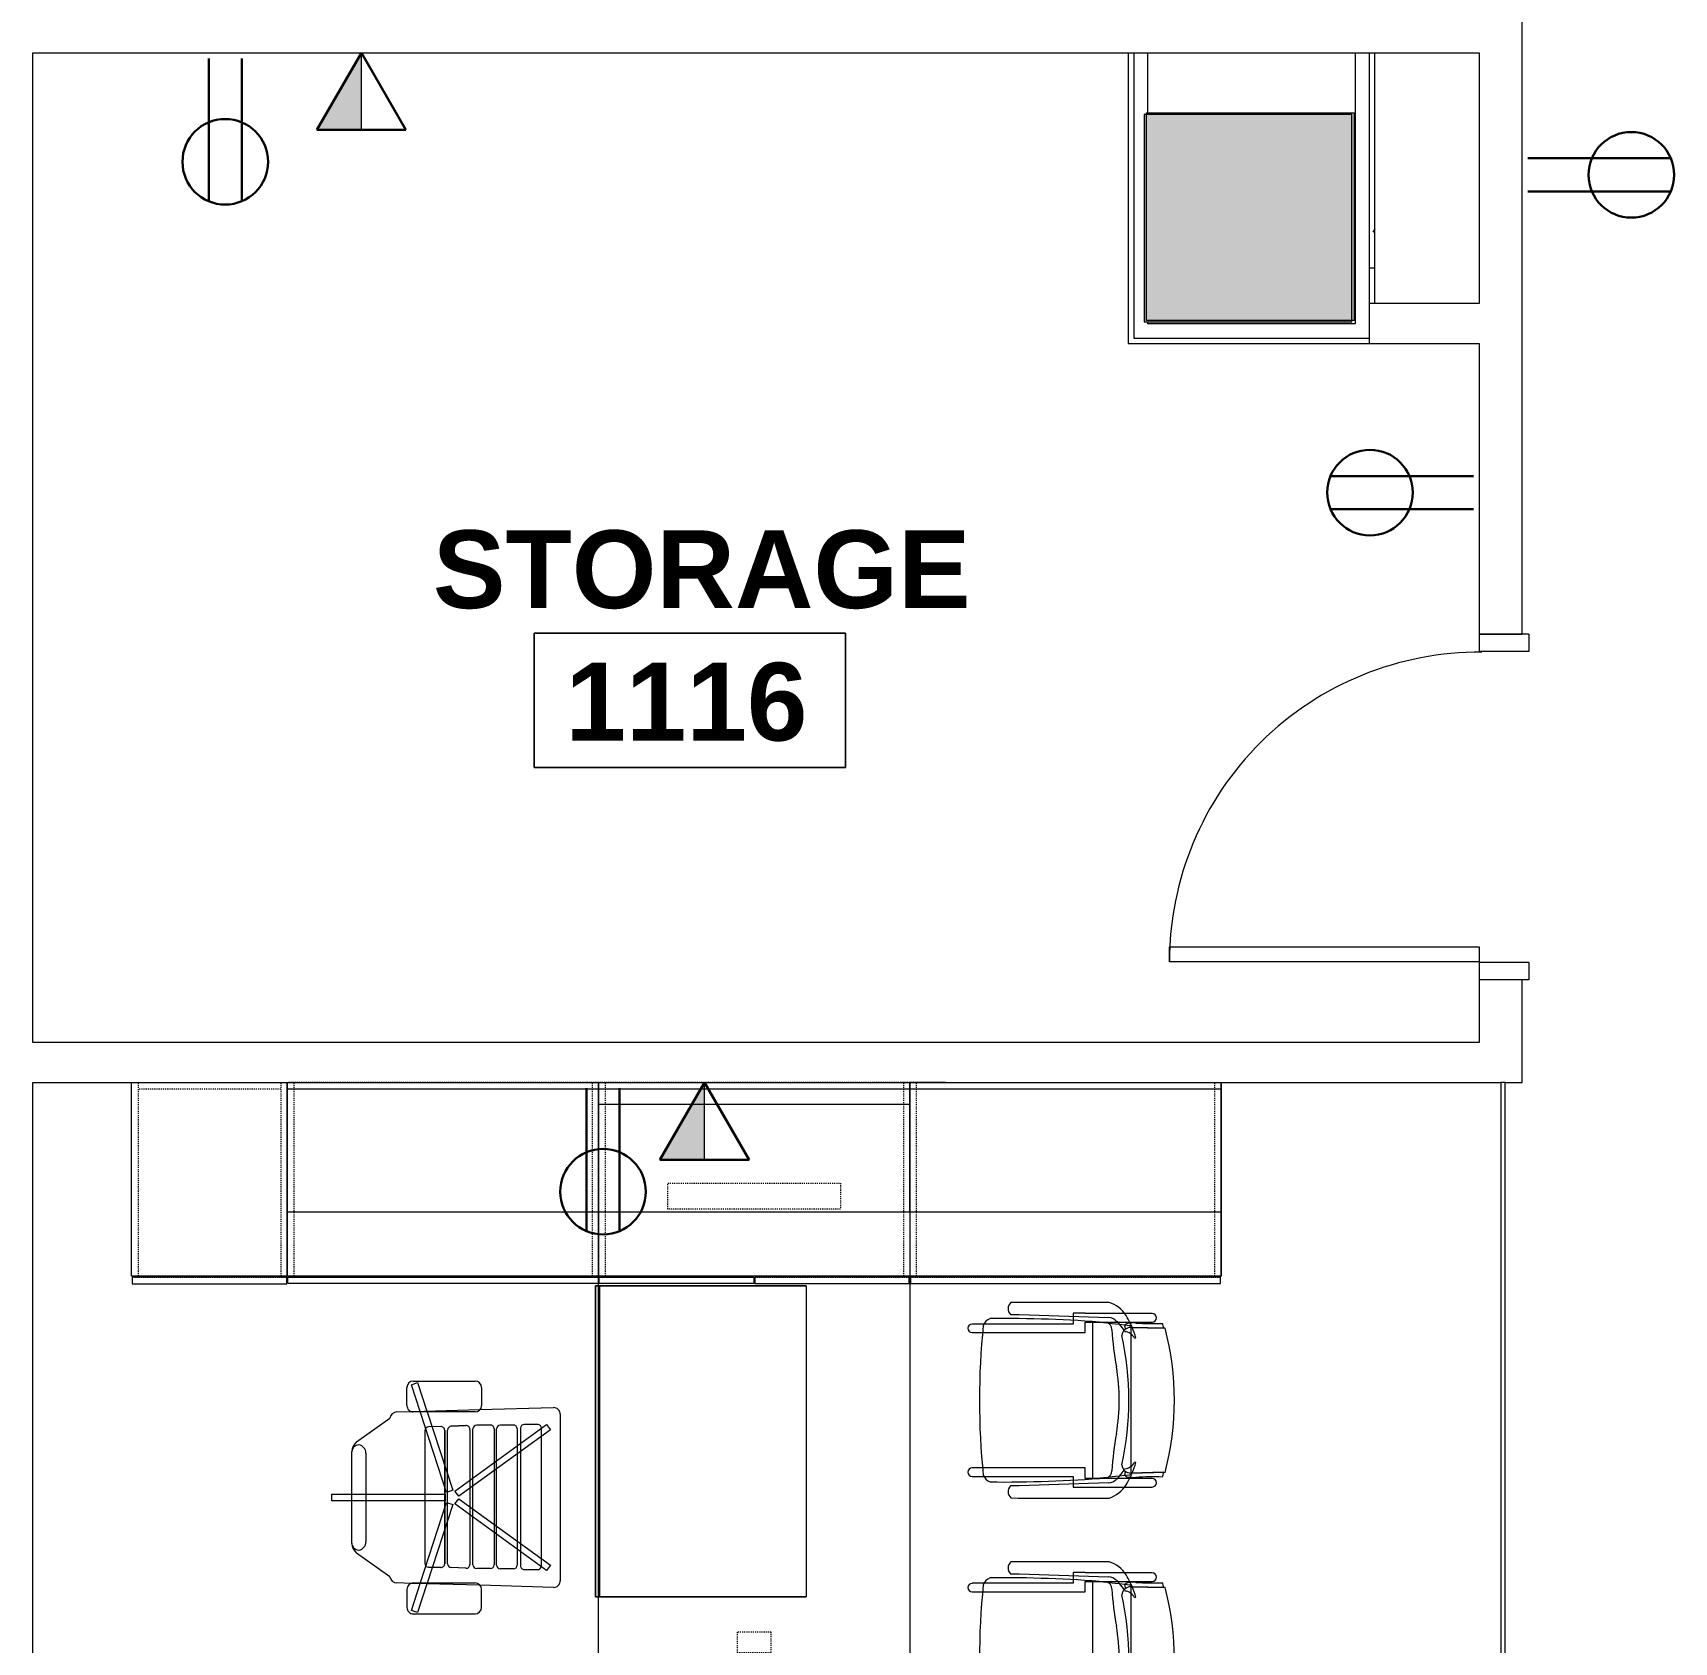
# Model space of a CAD drawing. Header units: inches. Extents: x -1221 to 179, y -822 to 880.
# Drawn here: x -276.9 to -87, y -243.5 to -57.3 of the extents above; entities that cross this region are included whole.
import ezdxf
from ezdxf.xclip import XClip

# ---------------------------------------------------------------- set-up
doc = ezdxf.new("R2010")
doc.units = ezdxf.units.IN
doc.header["$MEASUREMENT"] = 0
doc.header["$XCLIPFRAME"] = 2
doc.linetypes.add('X1$0$Dash', pattern=[0.25, 0.125, -0.125])
for name, color, linetype, lineweight in [('L1$0$BB Columns_Pen_No__7', 7, 'Continuous', 20), ('L1$0$BB Columns_Pen_No__95', 8, 'Continuous', 20), ('X1$0$18_0109_REV_dwg _7_', 8, 'Continuous', 9), ('X1$0$A-ANNO-NOTE', 131, 'Continuous', 30), ('X1$0$A-AREA-IDEN', 2, 'Continuous', 9), ('X1$0$A-DOOR', 31, 'Continuous', 13), ('X1$0$A-DOOR-FRAM', 31, 'Continuous', 20), ('X1$0$A-WALL', 113, 'Continuous', 9), ('X1$0$A-WALL-PATT', 111, 'Continuous', 13), ('X1$0$I-FURN', 30, 'Continuous', 9), ('X1$0$I-FURN-PNLS', 30, 'X1$0$Dash', 9), ('X1$0$I-WALL', 2, 'Continuous', 9), ('X1$0$S-COLS', 52, 'Continuous', 9)]:
    doc.layers.add(name, color=color, linetype=linetype, lineweight=lineweight)
doc.styles.add('X1$0$Swis721 Lt BT_B', font='', dxfattribs={"height": 9})
doc.styles.get('X1$0$Swis721 Lt BT_B').set_extended_font_data('Swis721 Lt BT', bold=True)

# ---------------------------------------------------------------- blocks, each defined once
blk = doc.blocks.new('L1')
at = {"layer": 'L1$0$BB Columns_Pen_No__95', "linetype": 'Continuous', "lineweight": 0, "true_color": 0x3f3f3f}
blk.add_hatch(color=250, dxfattribs=at).paths.add_polyline_path([(-6514.69, 2856.07), (-6514.69, 2832.07), (-6490.69, 2832.07), (-6490.69, 2856.07)])
at = {"layer": 'L1$0$BB Columns_Pen_No__7', "linetype": 'Continuous', "flags": 128}
blk.add_lwpolyline([(-6514.69, 2856.07), (-6490.69, 2856.07), (-6490.69, 2832.07), (-6514.69, 2832.07)], close=True, dxfattribs=at)
blk = doc.blocks.new('X1$0$Single Flush - OTJ_SOLIDFLUSH_ALUM-5106307-FIRST FLOOR POWER _ SIGNAL')
at = {"layer": 'X1$0$A-DOOR', "lineweight": 20}
for p, q in [((16.15625, -2.5), (17.90625, -2.5)), ((16.15625, -38.3125), (16.15625, -2.5)), ((17.90625, -2.5), (17.90625, -38.3125)), ((17.90625, -38.3125), (16.15625, -38.3125))]:
    blk.add_line(p, q, dxfattribs=at)
at = {"layer": 'X1$0$A-DOOR', "lineweight": 9}
blk.add_arc((17.90625, -2.5), 35.8125, 179.5, 270, dxfattribs=at)
at = {"layer": 'X1$0$A-DOOR-FRAM'}
for p, q in [((-20, 3.25), (-20, -2.5)), ((-20, 3.25), (-18, 3.25)), ((-18, 3.25), (-18, -2.5)), ((18.000004, 3.25), (18.000004, -2.5)), ((18.000004, 3.25), (20.000004, 3.25)), ((20.000004, 3.25), (20.000004, -2.5)), ((-20, -2.5), (-18, -2.5)), ((18.000004, -2.5), (20.000004, -2.5))]:
    blk.add_line(p, q, dxfattribs=at)
blk = doc.blocks.new('X1$0$F - EXECUTIVE DESK 2 - F - EXECUTIVE DESK 2-V39-FIRST FLOOR POWER _ SIGNAL')
at = {"layer": 'X1$0$I-FURN'}
for p, q in [((23.5, -35.87), (23.5, -12)), ((23.5, -12), (23.5, -35.86)), ((23.5, -12), (59.5, -12)), ((23.5, -12), (59.5, -12)), ((59.5, -35.86), (59.5, -12)), ((59.5, -12), (59.5, -35.87)), ((23.5, -35.87), (23.5, -35.99)), ((23.5, -36), (23.5, -35.87)), ((23.5, -35.87), (23.5, -35.94)), ((23.5, -35.93), (23.5, -35.87)), ((59.5, -35.87), (23.5, -35.87)), ((59.5, -35.87), (23.5, -35.87)), ((23.5, -35.99), (23.5, -35.93)), ((23.5, -35.94), (23.5, -36)), ((23.5, -36), (23.5, -36.1)), ((23.5, -36.37), (23.5, -36)), ((23.5, -36.14), (23.5, -36)), ((23.5, -36.02), (23.5, -36.08)), ((59.5, -35.87), (59.5, -35.93)), ((59.5, -35.94), (59.5, -35.87)), ((59.5, -35.87), (59.5, -36)), ((59.5, -35.99), (59.5, -35.87)), ((59.5, -35.93), (59.5, -35.99)), ((59.5, -36), (59.5, -35.94)), ((59.5, -36), (59.5, -36.05)), ((59.5, -36), (59.5, -36.37)), ((59.5, -36.1), (59.5, -36)), ((59.5, -36.08), (59.5, -36.02)), ((59.5, -36.05), (59.5, -36.17)), ((23.5, -36.13), (23.5, -36.17)), ((23.5, -36.17), (23.5, -36.14)), ((23.5, -36.17), (23.5, -36.22)), ((23.5, -36.17), (23.5, -36.18)), ((23.5, -36.18), (23.5, -36.17)), ((23.5, -36.22), (23.5, -36.35)), ((23.5, -36.35), (23.5, -36.37)), ((23.5, -36.37), (59.5, -36.37)), ((59.5, -36.18), (59.5, -36.13)), ((59.5, -36.17), (59.5, -36.18)), ((59.5, -36.22), (59.5, -36.17)), ((59.5, -36.35), (59.5, -36.22)), ((59.5, -36.37), (59.5, -36.35)), ((37.84, -49.71), (37.6, -41.21)), ((38.35, -40.44), (57.65, -40.44)), ((39.56, -42.02), (40.16, -41.57)), ((40.16, -41.57), (47.86, -52.17)), ((48.14, -52.17), (55.84, -41.57)), ((55.84, -41.57), (56.44, -42.02)), ((58.4, -41.21), (58.16, -49.71)), ((39.55, -43.05), (39.55, -44.59)), ((39.55, -43.05), (39.55, -44.59)), ((47.26, -52.62), (39.56, -42.02)), ((55.91, -42.61), (39.99, -42.61)), ((55.91, -42.61), (39.99, -42.61)), ((56.44, -42.02), (48.74, -52.62)), ((56.35, -44.59), (56.35, -43.05)), ((56.35, -44.59), (56.35, -43.05)), ((39.99, -45.03), (55.9, -45.03)), ((39.99, -45.03), (55.9, -45.03)), ((40.06, -45.41), (55.82, -45.41)), ((40.06, -45.41), (55.82, -45.41)), ((39.61, -47.35), (39.61, -45.85)), ((39.61, -47.35), (39.61, -45.85)), ((56.26, -45.85), (56.26, -47.35)), ((56.26, -45.85), (56.26, -47.35)), ((39.61, -50.08), (39.61, -48.51)), ((39.61, -50.08), (39.61, -48.51)), ((55.82, -47.79), (40.06, -47.79)), ((55.82, -47.79), (40.06, -47.79)), ((40.06, -48.07), (55.78, -48.07)), ((40.06, -48.07), (55.78, -48.07)), ((56.22, -48.51), (56.22, -50.08)), ((56.22, -48.51), (56.22, -50.08)), ((34.54, -57.42), (34.54, -50.28)), ((35.28, -49.53), (37.36, -49.53)), ((38.06, -57.42), (37.84, -49.74)), ((38.11, -50.28), (38.11, -57.42)), ((55.78, -50.52), (40.06, -50.52)), ((55.78, -50.52), (40.06, -50.52)), ((40.12, -50.88), (55.75, -50.88)), ((40.12, -50.88), (55.75, -50.88)), ((57.9, -50.28), (57.9, -57.42)), ((58.16, -49.74), (57.94, -57.42)), ((60.72, -49.53), (58.64, -49.53)), ((61.47, -57.42), (61.47, -50.28)), ((38.11, -55.82), (47.17, -52.87)), ((39.76, -53.03), (39.68, -51.34)), ((39.68, -51.34), (39.76, -53.03)), ((47.17, -52.87), (47.41, -53.59)), ((47.86, -52.17), (47.26, -52.62)), ((48.74, -52.62), (48.14, -52.17)), ((48.6, -53.59), (48.83, -52.87)), ((48.83, -52.87), (57.9, -55.82)), ((56.19, -51.34), (56.11, -53.03)), ((56.19, -51.34), (56.11, -53.03)), ((47.41, -53.59), (38.15, -56.6)), ((39.8, -54.24), (39.84, -55.66)), ((39.8, -54.24), (39.84, -55.66)), ((55.67, -53.45), (40.2, -53.45)), ((55.67, -53.45), (40.2, -53.45)), ((55.67, -53.79), (40.24, -53.79)), ((40.24, -53.79), (55.67, -53.79)), ((47.63, -53.75), (48.38, -53.75)), ((47.63, -64.52), (47.63, -53.75)), ((48.38, -53.75), (48.38, -64.52)), ((57.85, -56.6), (48.6, -53.59)), ((56.07, -55.66), (56.11, -54.24)), ((56.11, -54.24), (56.07, -55.66)), ((34.71, -56.92), (38.01, -55.85)), ((34.95, -57.64), (34.71, -56.92)), ((38.04, -56.63), (34.95, -57.64)), ((38.01, -55.85), (38.11, -55.82)), ((38.11, -56.61), (38.04, -56.63)), ((40.28, -56.09), (55.63, -56.09)), ((40.28, -56.09), (55.63, -56.09)), ((57.9, -55.82), (57.99, -55.85)), ((57.96, -56.63), (57.9, -56.61)), ((61.06, -57.64), (57.96, -56.63)), ((57.99, -55.85), (61.29, -56.92)), ((61.29, -56.92), (61.06, -57.64)), ((37.36, -58.17), (35.28, -58.17)), ((38.06, -57.65), (38.06, -57.47)), ((38.11, -59.31), (38.06, -57.65)), ((57.94, -57.65), (57.89, -59.31)), ((57.94, -57.47), (57.94, -57.65)), ((58.64, -58.17), (60.72, -58.17)), ((41.56, -63.98), (38.81, -60.13)), ((57.19, -60.13), (54.44, -63.98)), ((53.31, -64.52), (42.69, -64.52)), ((53.27, -64.52), (42.73, -64.52)), ((42.87, -62.9), (53.13, -62.9)), ((47.63, -66.85), (47.63, -64.52)), ((48.38, -64.52), (48.38, -66.85)), ((48.38, -66.85), (47.63, -66.85))]:
    blk.add_line(p, q, dxfattribs=at)
for centre, radius, start, end in [((38.35, -41.19), 0.75, 90, 181.6253), ((57.65, -41.19), 0.75, 358.3747, 90), ((35.28, -50.28), 0.746, 90, 180), ((37.36, -50.28), 0.746, 0, 90), ((58.64, -50.28), 0.746, 90, 180), ((60.72, -50.28), 0.746, 0, 90), ((35.28, -57.42), 0.746, 180, 270), ((37.36, -57.42), 0.746, 270, 0), ((58.64, -57.42), 0.746, 180, 270), ((60.72, -57.42), 0.746, 270, 0), ((38.97, -59.29), 0.861, 181.6253, 259.2912), ((57.03, -59.29), 0.861, 280.7088, 358.3747), ((42.72, -63.02), 1.5, 219.5448, 268.6344), ((42.87, -63.87), 0.972, 90, 170), ((42.73, -63.71), 0.819, 180, 270), ((53.13, -63.87), 0.972, 10, 90), ((53.27, -63.71), 0.819, 270, 0), ((53.28, -63.02), 1.5, 271.3656, 320.4552)]:
    blk.add_arc(centre, radius, start, end, dxfattribs=at)
for centre, major_axis, ratio, start_param, end_param in [((39.99, -43.05), (0.441, 0), 0.994522, 1.570796, 3.141593), ((39.99, -43.05), (0.441, 0), 0.994522, 1.570796, 3.141593), ((55.91, -43.05), (0.441, 0), 0.994522, 0, 1.570796), ((55.91, -43.05), (0.441, 0), 0.994522, 0, 1.570796), ((39.99, -44.59), (0.441, 0), 0.994522, 3.141593, 4.712389), ((39.99, -44.59), (-0.441, 0), 0.994522, 0, 1.570796), ((40.06, -45.85), (0.441, 0), 0.999591, 1.570796, 3.141593), ((40.06, -45.85), (0.441, 0), 0.999591, 1.570796, 3.141593), ((55.82, -45.85), (0.441, 0), 0.999591, 0, 1.570796), ((55.82, -45.85), (-0.441, 0), 0.999591, 3.141593, 4.712389), ((55.9, -44.59), (-0.442, 0), 0.994522, 1.570796, 3.141593), ((55.9, -44.59), (-0.442, 0), 0.994522, 1.570796, 3.141593), ((40.06, -47.35), (0.441, 0), 0.999591, 3.141593, 4.712389), ((40.06, -47.35), (-0.441, 0), 0.999591, 0, 1.570796), ((55.82, -47.35), (0.441, 0), 0.999591, 4.712389, 6.283185), ((55.82, -47.35), (0.441, 0), 0.999591, 4.712389, 6.283185), ((40.06, -48.51), (0.441, 0), 0.999403, 1.570796, 3.141593), ((40.06, -48.51), (0.441, 0), 0.999403, 1.570796, 3.141593), ((55.78, -48.51), (0.441, 0), 0.999403, 0, 1.570796), ((55.78, -48.51), (0.441, 0), 0.999403, 0, 1.570796), ((40.06, -50.08), (0.441, 0), 0.999403, 3.141593, 4.712389), ((40.06, -50.08), (0.441, 0), 0.999403, 3.141593, 4.712389), ((40.12, -51.32), (0.441, 0), 0.998574, 1.570796, 3.191177), ((40.12, -51.32), (0.441, 0), 0.998574, 1.570796, 3.191177), ((55.75, -51.32), (0.441, 0), 0.998574, 6.233601, 7.853982), ((55.75, -51.32), (0.441, 0), 0.998574, 6.233601, 7.853982), ((55.78, -50.08), (0.441, 0), 0.999403, 4.712389, 6.283185), ((55.78, -50.08), (0.441, 0), 0.999403, 4.712389, 6.283185), ((40.2, -53.01), (0.441, 0), 0.998574, 3.191177, 4.712389), ((40.2, -53.01), (0.441, 0), 0.998574, 3.191177, 4.712389), ((55.67, -53.01), (0.441, 0), 0.998574, 4.712389, 6.233601), ((55.67, -53.01), (0.441, 0), 0.998574, 4.712389, 6.233601), ((40.24, -54.23), (0.441, 0), 0.99965, 1.570796, 3.16704), ((40.24, -54.23), (0.441, 0), 0.99965, 1.570796, 3.16704), ((55.67, -54.23), (0.441, 0), 0.99965, 6.257738, 7.853982), ((55.67, -54.23), (0.441, 0), 0.99965, 6.257738, 7.853982), ((40.28, -55.65), (0.441, 0), 0.99965, 3.16704, 4.712389), ((40.28, -55.65), (0.441, 0), 0.99965, 3.16704, 4.712389), ((55.63, -55.65), (0.441, 0), 0.99965, 4.712389, 6.257738), ((55.63, -55.65), (0.441, 0), 0.99965, 4.712389, 6.257738)]:
    blk.add_ellipse(centre, major_axis=major_axis, ratio=ratio, start_param=start_param, end_param=end_param, dxfattribs=at)
at = {"layer": 'X1$0$I-FURN-PNLS', "linetype": 'Continuous'}
for p, q in [((0, 36), (15, 36)), ((15, 36), (0, 36)), ((0, 36), (15, 36)), ((0, 0), (0, 36)), ((0.75, 36), (0.75, 0)), ((15, 36), (22.38, 36)), ((22.38, 36), (15, 36)), ((15, 36), (15, 0)), ((22.38, 36), (22.38, 0)), ((22.38, 0), (22.38, 36)), ((22.5, 35.94), (22.5, 0.06)), ((23.25, 35.94), (22.5, 35.94)), ((23.25, 0.06), (23.25, 35.94)), ((0, 0), (0, 4.18)), ((0, 4.18), (0, 0)), ((0, 0), (0.75, 0)), ((0, -72), (0, 0)), ((0, 0), (0.75, 0)), ((0, -72), (0, 0)), ((0, 0), (0.75, 0)), ((15, 0), (0, 0)), ((0.75, 0), (0.75, -72)), ((0.75, 0), (0.75, -72)), ((0.75, 0), (2.5, 0)), ((2.5, -36), (2.5, 0)), ((2.5, 0), (15, 0)), ((2.5, 0), (15, 0)), ((15, 0), (80.5, 0)), ((15, 0), (22.38, 0)), ((22.38, 0), (22.38, -36)), ((22.5, 0.06), (23.25, 0.06)), ((80.5, 0), (80.5, -36)), ((0, 0), (15, 0)), ((0, -72), (0, 0)), ((0, -72), (0, 0)), ((0, 0), (0.75, 0)), ((0, -36), (0, 0)), ((0.75, 0), (0.75, -72)), ((0.75, 0), (2.5, 0)), ((2.5, 0), (15, 0)), ((15, 0), (15, -72)), ((15, 0), (22.38, 0)), ((22.38, 0), (22.38, -36)), ((23.25, -0.06), (22.5, -0.06)), ((22.5, -0.06), (22.5, -17.94)), ((23.25, -17.94), (23.25, -0.06)), ((23.5, -36.37), (23.5, -12)), ((23.5, -12), (59.5, -12)), ((59.5, -12), (59.5, -36.37)), ((22.5, -17.94), (23.25, -17.94)), ((22.5, -18.06), (23.25, -18.06)), ((22.5, -35.94), (22.5, -18.06)), ((23.25, -18.06), (23.25, -35.94)), ((0, -36), (0.75, -36)), ((0, -72), (0, -36)), ((0.75, -36), (0, -36)), ((0.75, -36), (2.5, -36)), ((2.5, -36), (0.75, -36)), ((15, -36), (2.5, -36)), ((2.5, -36), (15, -36)), ((15, -36), (2.5, -36)), ((80.5, -36), (15, -36)), ((15, -36), (22.38, -36)), ((22.38, -36), (15, -36)), ((22.38, -36), (22.38, -72)), ((22.38, -36), (22.38, -72)), ((23.25, -35.94), (22.5, -35.94)), ((22.5, -36.06), (23.25, -36.06)), ((22.5, -71.94), (22.5, -36.06)), ((23.25, -36.06), (23.25, -71.94)), ((59.5, -36.37), (23.5, -36.37)), ((15, -72), (0, -72)), ((0.75, -72), (0, -72)), ((0.75, -72), (0, -72)), ((0.75, -72), (0, -72)), ((0, -72), (22.38, -72)), ((0, -90), (0, -72)), ((0.75, -72), (0, -72)), ((15, -72), (0.75, -72)), ((15, -72), (0.75, -72)), ((22.38, -72), (15, -72)), ((22.38, -72), (15, -72)), ((22.38, -72), (22.38, -90)), ((23.25, -71.94), (22.5, -71.94)), ((23.28, -72.06), (22.53, -72.06)), ((22.53, -72.06), (22.53, -89.94)), ((23.28, -89.94), (23.28, -72.06)), ((22.38, -90), (0, -90)), ((22.53, -89.94), (23.28, -89.94))]:
    blk.add_line(p, q, dxfattribs=at)
at = {"layer": 'X1$0$I-FURN-PNLS'}
for p, q in [((0, 0), (0, 36)), ((0, 35.25), (15, 35.25)), ((15, 35.25), (22.38, 35.25)), ((22.38, 0), (22.38, 36)), ((22.5, 0.06), (22.5, 35.94)), ((0, 0.75), (15, 0.75)), ((0, 0), (0, -72)), ((15, 0.75), (22.38, 0.75)), ((22.38, 0), (22.38, -36)), ((0, 0), (0, -36)), ((0, -0.75), (0.75, -0.75)), ((0.75, -0.75), (2.5, -0.75)), ((2.5, -0.75), (15, -0.75)), ((15, -0.75), (22.38, -0.75)), ((22.5, -17.94), (22.5, -0.06)), ((11.63, -8), (14.63, -8)), ((11.63, -28), (11.63, -8)), ((14.63, -8), (14.63, -28)), ((63.57, -16.03), (63.57, -19.97)), ((65.93, -16.03), (63.57, -16.03)), ((65.93, -19.97), (65.93, -16.03)), ((22.5, -18.06), (22.5, -35.94)), ((63.57, -19.97), (65.93, -19.97)), ((14.63, -28), (11.63, -28)), ((0, -35.25), (0.75, -35.25)), ((0, -36), (0, -72)), ((0.75, -35.25), (2.5, -35.25)), ((2.5, -35.25), (15, -35.25)), ((15, -35.25), (22.38, -35.25)), ((22.38, -36), (22.38, -72)), ((22.5, -36.06), (22.5, -71.94)), ((0, -36.75), (0.75, -36.75)), ((0.75, -36.75), (15, -36.75)), ((15, -36.75), (22.38, -36.75)), ((0, -71.25), (0.75, -71.25)), ((0.75, -71.25), (15, -71.25)), ((15, -71.25), (22.38, -71.25)), ((22.53, -89.94), (22.53, -72.06)), ((0, -72.75), (22.38, -72.75)), ((0.75, -72.75), (0.75, -89.25)), ((0, -89.25), (22.38, -89.25))]:
    blk.add_line(p, q, dxfattribs=at)
blk = doc.blocks.new('X1$0$F-Haworth_Chair_X99-Seminar - X99 Seminar Chair with Glides-V40-FIRST FLOOR POWER _ SIGNAL')
at = {"layer": 'X1$0$I-FURN'}
for p, q in [((-8.34, 11.52), (-8.42, 7.57)), ((8.42, 7.57), (8.34, 11.52)), ((-10.04, 10.02), (-10.04, 6.81)), ((-9.04, 7.4), (-9.04, 10.02)), ((-8.42, 7.57), (-8.34, 11.37)), ((8.34, 11.37), (8.42, 7.57)), ((9.04, 10.02), (9.04, 7.4)), ((10.04, 6.81), (10.04, 10.02)), ((-8.6, 7.6), (-8.62, 7.43)), ((-8.49, 7.6), (-8.56, 7.6)), ((-7.65, 7.6), (-8.4, 7.6)), ((7.65, 7.6), (-7.65, 7.6)), ((-7.18, 7.99), (-7.21, 8.13)), ((7.21, 8.13), (7.18, 7.99)), ((8.4, 7.6), (7.65, 7.6)), ((8.56, 7.6), (8.49, 7.6)), ((8.62, 7.43), (8.6, 7.6)), ((-10.04, 6.81), (-10.04, 5)), ((-9.13, 5.92), (-8.07, 6.77)), ((-9.04, 5.99), (-9.04, 7.4)), ((-9.04, 3.62), (-9.04, 5.99)), ((-8.75, 6.22), (-8.88, 4.99)), ((-8.68, 6.87), (-8.75, 6.22)), ((-8.62, 7.42), (-8.68, 6.87)), ((-8.61, 6.81), (-8.23, 6.95)), ((-8.03, 6.81), (-7.95, 6.87)), ((7.95, 6.87), (8.03, 6.81)), ((8.07, 6.77), (9.13, 5.92)), ((8.23, 6.95), (8.61, 6.81)), ((8.68, 6.87), (8.62, 7.42)), ((8.75, 6.22), (8.68, 6.87)), ((8.88, 4.99), (8.75, 6.22)), ((9.04, 7.4), (9.04, 5.99)), ((9.04, 5.99), (9.04, 3.62)), ((10.04, 5), (10.04, 6.81)), ((-11.32, 5.06), (-11.32, -5.48)), ((-10.04, 4.99), (-10.04, 2.27)), ((-9.92, -5.36), (-9.57, 4.97)), ((-8.9, 4.8), (-9.07, 3.2)), ((-8.88, 4.99), (-8.89, 4.91)), ((8.89, 4.91), (8.88, 4.99)), ((9.07, 3.2), (8.9, 4.8)), ((9.57, 4.97), (9.92, -5.36)), ((10.04, 2.27), (10.04, 4.99)), ((11.32, -5.48), (11.32, 5.06)), ((-10.04, 2.27), (-10.07, 2.27)), ((-10.07, 2.27), (-10.07, 0.89)), ((-9.07, 3.2), (-9.07, 3.12)), ((-9.07, 3.12), (9.07, 3.12)), ((-9.04, 3.43), (-9.04, 3.62)), ((-9.04, 3.12), (-9.04, 3.43)), ((-9.04, 2.27), (-9.04, 3.12)), ((-7.83, 2.27), (-9.04, 2.27)), ((-7.83, -9.57), (-7.83, 2.27)), ((9.04, 2.27), (7.83, 2.27)), ((7.83, 2.27), (7.83, -9.57)), ((9.04, 3.62), (9.04, 3.43)), ((9.04, 3.43), (9.04, 3.12)), ((9.04, 3.12), (9.04, 2.27)), ((9.07, 3.12), (9.07, 3.2)), ((10.07, 2.27), (10.04, 2.27)), ((10.07, 0.89), (10.07, 2.27)), ((-10.07, 0.89), (-9.71, 0.89)), ((-9.71, 0.89), (-9.2, 0.89)), ((-9.2, 0.89), (-8.82, 0.89)), ((-8.82, 0.89), (-8.82, -9.44)), ((8.82, 0.89), (9.2, 0.89)), ((8.82, -9.44), (8.82, 0.89)), ((9.2, 0.89), (9.71, 0.89)), ((9.71, 0.89), (10.07, 0.89)), ((-11.32, -5.48), (-11.3, -6.32)), ((-9.92, -6.36), (-9.92, -5.36)), ((9.92, -5.36), (9.92, -6.36)), ((11.3, -6.32), (11.32, -5.48)), ((-8.82, -9.44), (-8.82, -10.78)), ((8.82, -10.78), (8.82, -9.44)), ((-7.83, -10.78), (-7.83, -9.57)), ((7.83, -9.57), (7.83, -10.78))]:
    blk.add_line(p, q, dxfattribs=at)
for centre, radius, start, end in [((0, -20.29), 32.89, 75.3075, 104.696), ((-9.54, 10.02), 0.498, 360, 180), ((-36.06, 10.03), 27.2, 355.9857, 2.5118), ((0, -20.73), 33.17, 104.5766, 105.5522), ((0, -20.73), 33.17, 74.4478, 75.4234), ((36.06, 10.03), 27.2, 177.4882, 184.0143), ((9.54, 10.02), 0.498, 360, 180), ((-5.2, 7.86), 3.74, 175.9857, 189.9064), ((-4.71, -1.15), 9.61, 113.5094, 116.0036), ((-4.71, -1.15), 9.61, 112.927, 113.3607), ((-4.71, -1.15), 9.61, 105.0666, 112.7369), ((-6.55, 6.76), 1.38, 117.0503, 145.9813), ((6.55, 6.76), 1.38, 34.0187, 62.9497), ((4.71, -1.15), 9.61, 67.2631, 74.9334), ((4.71, -1.15), 9.61, 66.6393, 67.073), ((4.71, -1.15), 9.61, 63.9964, 66.4906), ((5.2, 7.86), 3.74, 350.0936, 4.0143), ((-7.87, 3.92), 3.63, 121.9522, 161.8211), ((-4.71, -1.15), 9.61, 116.0036, 121.9522), ((-8.18, 4.9), 1.39, 132.8922, 177.1987), ((-8.28, 7.33), 0.613, 189.9064, 237.4573), ((-7.37, 7.55), 1.05, 178.8214, 214.7998), ((-7.37, 7.55), 1.05, 178.8214, 264.0446), ((-11.32, 48.08), 42.84, 274.2301, 280.0233), ((-6.55, 6.76), 1.38, 147.5752, 174.9122), ((0, -26.49), 33.83, 77.2285, 102.7715), ((0, -15.97), 22.19, 79.9767, 100.0233), ((11.32, 48.08), 42.84, 259.9767, 265.7699), ((7.37, 7.55), 1.05, 275.9554, 1.1786), ((6.55, 6.76), 1.38, 5.0878, 32.4248), ((7.37, 7.55), 1.05, 325.2002, 1.1786), ((8.28, 7.33), 0.613, 302.5427, 350.0936), ((4.71, -1.15), 9.61, 58.0478, 63.9964), ((8.18, 4.9), 1.39, 2.8013, 47.1078), ((7.87, 3.92), 3.63, 18.1789, 58.0478), ((144.06, -7.32), 153.52, 175.4787, 180.5251), ((-8.24, 4.59), 0.763, 84.2338, 165.7662), ((8.24, 4.59), 0.763, 14.2338, 95.7662), ((-144.06, -7.32), 153.52, 359.4749, 4.5213), ((-10.58, -5.68), 0.956, 221.8901, 314.1099), ((10.58, -5.68), 0.956, 225.8901, 318.1099), ((-8.21, -8.28), 1.31, 200.0433, 249.9567), ((8.21, -8.28), 1.31, 290.0433, 339.9567), ((-8.32, -10.78), 0.495, 180, 360), ((0, 75.01), 84.96, 264.1475, 275.8525), ((8.32, -10.78), 0.495, 180, 360)]:
    blk.add_arc(centre, radius, start, end, dxfattribs=at)
blk = doc.blocks.new('X1$0$F-Haworth_Chair_X99-Seminar - X99 Seminar Chair with Glides-V41-FIRST FLOOR POWER _ SIGNAL')
at = {"layer": 'X1$0$I-FURN'}
for p, q in [((-8.34, 11.52), (-8.42, 7.57)), ((8.42, 7.57), (8.34, 11.52)), ((-10.04, 10.02), (-10.04, 6.81)), ((-9.04, 7.4), (-9.04, 10.02)), ((-8.42, 7.57), (-8.34, 11.37)), ((8.34, 11.37), (8.42, 7.57)), ((9.04, 10.02), (9.04, 7.4)), ((10.04, 6.81), (10.04, 10.02)), ((-8.6, 7.6), (-8.62, 7.43)), ((-8.49, 7.6), (-8.56, 7.6)), ((-7.65, 7.6), (-8.4, 7.6)), ((7.65, 7.6), (-7.65, 7.6)), ((-7.18, 7.99), (-7.21, 8.13)), ((7.21, 8.13), (7.18, 7.99)), ((8.4, 7.6), (7.65, 7.6)), ((8.56, 7.6), (8.49, 7.6)), ((8.62, 7.43), (8.6, 7.6)), ((-10.04, 6.81), (-10.04, 5)), ((-9.13, 5.92), (-8.07, 6.77)), ((-9.04, 5.99), (-9.04, 7.4)), ((-9.04, 3.62), (-9.04, 5.99)), ((-8.75, 6.22), (-8.88, 4.99)), ((-8.68, 6.87), (-8.75, 6.22)), ((-8.62, 7.42), (-8.68, 6.87)), ((-8.61, 6.81), (-8.23, 6.95)), ((-8.03, 6.81), (-7.95, 6.87)), ((7.95, 6.87), (8.03, 6.81)), ((8.07, 6.77), (9.13, 5.92)), ((8.23, 6.95), (8.61, 6.81)), ((8.68, 6.87), (8.62, 7.42)), ((8.75, 6.22), (8.68, 6.87)), ((8.88, 4.99), (8.75, 6.22)), ((9.04, 7.4), (9.04, 5.99)), ((9.04, 5.99), (9.04, 3.62)), ((10.04, 5), (10.04, 6.81)), ((-11.32, 5.06), (-11.32, -5.48)), ((-10.04, 4.99), (-10.04, 2.27)), ((-9.92, -5.36), (-9.57, 4.97)), ((-8.9, 4.8), (-9.07, 3.2)), ((-8.88, 4.99), (-8.89, 4.91)), ((8.88, 4.94), (8.88, 4.99)), ((9.07, 3.2), (8.9, 4.8)), ((9.57, 4.97), (9.92, -5.36)), ((10.04, 2.27), (10.04, 4.99)), ((11.32, -5.48), (11.32, 5.06)), ((-10.04, 2.27), (-10.07, 2.27)), ((-10.07, 2.27), (-10.07, 0.89)), ((-9.07, 3.2), (-9.07, 3.12)), ((-9.07, 3.12), (9.07, 3.12)), ((-9.04, 3.43), (-9.04, 3.62)), ((-9.04, 3.12), (-9.04, 3.43)), ((-9.04, 2.27), (-9.04, 3.12)), ((-7.83, 2.27), (-9.04, 2.27)), ((-7.83, -9.57), (-7.83, 2.27)), ((9.04, 2.27), (7.83, 2.27)), ((7.83, 2.27), (7.83, -9.57)), ((9.04, 3.62), (9.04, 3.43)), ((9.04, 3.43), (9.04, 3.12)), ((9.04, 3.12), (9.04, 2.27)), ((9.07, 3.12), (9.07, 3.2)), ((10.07, 2.27), (10.04, 2.27)), ((10.07, 0.89), (10.07, 2.27)), ((-10.07, 0.89), (-9.71, 0.89)), ((-9.71, 0.89), (-9.2, 0.89)), ((-9.2, 0.89), (-8.82, 0.89)), ((-8.82, 0.89), (-8.82, -9.44)), ((8.82, 0.89), (9.2, 0.89)), ((8.82, -9.44), (8.82, 0.89)), ((9.2, 0.89), (9.71, 0.89)), ((9.71, 0.89), (10.07, 0.89)), ((-11.32, -5.48), (-11.3, -6.32)), ((-9.92, -6.36), (-9.92, -5.36)), ((9.92, -5.36), (9.92, -6.36)), ((11.3, -6.32), (11.32, -5.48)), ((-8.82, -9.44), (-8.82, -10.78)), ((8.82, -10.78), (8.82, -9.44)), ((-7.83, -10.78), (-7.83, -9.57)), ((7.83, -9.57), (7.83, -10.78))]:
    blk.add_line(p, q, dxfattribs=at)
for centre, radius, start, end in [((0, -20.29), 32.89, 75.3075, 104.696), ((-9.54, 10.02), 0.498, 360, 180), ((-36.06, 10.03), 27.2, 355.9857, 2.5118), ((0, -20.73), 33.17, 104.5766, 105.5522), ((0, -20.73), 33.17, 74.4478, 75.4234), ((36.06, 10.03), 27.2, 177.4882, 184.0143), ((9.54, 10.02), 0.498, 360, 180), ((-5.2, 7.86), 3.74, 175.9857, 189.9064), ((-4.71, -1.15), 9.61, 113.5094, 116.0036), ((-4.71, -1.15), 9.61, 112.927, 113.3607), ((-4.71, -1.15), 9.61, 105.0666, 112.7369), ((-6.55, 6.76), 1.38, 117.0503, 145.9813), ((6.55, 6.76), 1.38, 34.0187, 62.9497), ((4.71, -1.15), 9.61, 67.2631, 74.9334), ((4.71, -1.15), 9.61, 66.6393, 67.073), ((4.71, -1.15), 9.61, 64.1932, 66.4906), ((5.2, 7.86), 3.74, 350.0936, 4.0143), ((-7.87, 3.92), 3.63, 121.9522, 161.8211), ((-4.71, -1.15), 9.61, 116.0036, 121.9522), ((-8.18, 4.9), 1.39, 132.8922, 177.1987), ((-8.28, 7.33), 0.613, 189.9064, 237.4573), ((-7.37, 7.55), 1.05, 178.8214, 214.7998), ((-7.37, 7.55), 1.05, 178.8214, 264.0446), ((-11.32, 48.08), 42.84, 274.2301, 280.0233), ((-6.55, 6.76), 1.38, 147.5752, 174.9122), ((0, -26.49), 33.83, 77.2285, 102.7715), ((0, -15.97), 22.19, 79.9767, 100.0233), ((11.32, 48.08), 42.84, 259.9767, 265.7699), ((7.37, 7.55), 1.05, 275.9554, 1.1786), ((6.55, 6.76), 1.38, 5.0878, 32.4248), ((7.37, 7.55), 1.05, 325.2002, 1.1786), ((8.28, 7.33), 0.613, 302.5427, 350.0936), ((4.71, -1.15), 9.61, 58.0478, 63.9964), ((8.18, 4.9), 1.39, 2.8013, 47.1078), ((7.87, 3.92), 3.63, 18.1789, 58.0478), ((144.06, -7.32), 153.52, 175.4787, 180.5251), ((-8.24, 4.59), 0.763, 84.2338, 165.7662), ((8.24, 4.59), 0.763, 14.2338, 95.7662), ((-144.06, -7.32), 153.52, 359.4749, 4.5213), ((-10.58, -5.68), 0.956, 221.8901, 314.1099), ((10.58, -5.68), 0.956, 225.8901, 318.1099), ((-8.21, -8.28), 1.31, 200.0433, 249.9567), ((8.21, -8.28), 1.31, 290.0433, 339.9567), ((-8.32, -10.78), 0.495, 180, 360), ((0, 75.01), 84.96, 264.1475, 275.8525), ((8.32, -10.78), 0.495, 180, 360)]:
    blk.add_arc(centre, radius, start, end, dxfattribs=at)
blk = doc.blocks.new('X1$0$Concrete-Rectangular-Column - 24 X 24-V44-FIRST FLOOR POWER _ SIGNAL')
at = {"layer": 'X1$0$S-COLS'}
blk.add_hatch(color=7, dxfattribs=at).paths.add_polyline_path([(-12, -12), (12, -12), (12, 12), (-12, 12), (-12, 11.28)], flags=0)
at = {"layer": 'X1$0$S-COLS', "color": 8, "lineweight": 20}
for p, q in [((12, 12), (-12, 12)), ((-12, 12), (-12, -12)), ((12, -12), (12, 12)), ((-12, -12), (12, -12))]:
    blk.add_line(p, q, dxfattribs=at)
blk = doc.blocks.new('X1$0$Room Tag - Room Name and Number-3379422-FIRST FLOOR POWER _ SIGNAL')
at = {"layer": 'X1$0$A-AREA-IDEN'}
for p, q in [((-0.1881, -0.1636), (-0.1881, -0.0018)), ((-0.1881, -0.0018), (0.1869, -0.0018)), ((0.1869, -0.0018), (-0.1881, -0.0018)), ((-0.1881, -0.0018), (-0.1881, -0.1636)), ((0.1869, -0.0018), (0.1869, -0.1636)), ((0.1869, -0.1636), (0.1869, -0.0018)), ((0.1869, -0.1636), (-0.1881, -0.1636)), ((-0.1881, -0.1636), (0.1869, -0.1636))]:
    blk.add_line(p, q, dxfattribs=at)
blk = doc.blocks.new('X1')
at = {"layer": 'X1$0$A-ANNO-NOTE', "lineweight": 9}
for points in [[(-244.02, -68.5), (-238.86, -68.5), (-238.86, -59.57), (-243.4, -67.42)], [(-199.18, -187.64), (-199.18, -178.71), (-204.34, -187.64)]]:
    blk.add_hatch(color=256, dxfattribs=at).paths.add_polyline_path(points, flags=0)
at = {"layer": 'X1$0$A-WALL-PATT', "lineweight": 9}
h = blk.add_hatch(dxfattribs=at)
h.set_pattern_fill('FP1_1', color=256, style=0, pattern_type=2)
h.set_pattern_definition([(0, (0, 0), (30.72, 7.68), [1.267, -21.773, 1.267, -21.773, -122.88]), (0, (0, 0), (30.72, 7.68), [-46.08, 1.267, -44.813, 1.267, -21.773, -53.76]), (0, (0, 0), (30.72, 7.68), [-115.2, 1.267, -14.093, 1.267, -37.133]), (120, (11.52, 3.84), (-22.01108, 22.7643), [1.267, -21.773, 1.267, -21.773, -122.88]), (120, (11.52, 3.84), (-22.01108, 22.7643), [-46.08, 1.267, -44.813, 1.267, -21.773, -53.76]), (120, (11.52, 3.84), (-22.01108, 22.7643), [-115.2, 1.267, -14.093, 1.267, -37.133]), (240, (15.36, 19.2), (-8.70892, -30.4443), [1.267, -21.773, 1.267, -21.773, -122.88]), (240, (15.36, 19.2), (-8.70892, -30.4443), [-46.08, 1.267, -44.813, 1.267, -21.773, -53.76]), (240, (15.36, 19.2), (-8.70892, -30.4443), [-115.2, 1.267, -14.093, 1.267, -37.133])])
h.paths.add_polyline_path([(-121.68, -88.57), (-121.68, -59.57), (-122.3, -59.57), (-122.3, -88.57)], flags=0)
at = {"layer": 'X1$0$A-ANNO-NOTE'}
for p, q in [((-256.52, -60.22), (-256.52, -76.75)), ((-252.69, -60.22), (-252.69, -76.75)), ((-238.86, -59.57), (-244.02, -68.5)), ((-238.86, -59.57), (-233.71, -68.5)), ((-233.71, -68.5), (-244.02, -68.5)), ((-103.96, -71.77), (-87.43, -71.77)), ((-103.96, -75.6), (-87.43, -75.6)), ((-110.27, -108.54), (-126.79, -108.54)), ((-110.27, -112.37), (-126.79, -112.37)), ((-212.84, -179.36), (-212.84, -195.89)), ((-209.01, -179.36), (-209.01, -195.89)), ((-199.18, -178.71), (-204.34, -187.64)), ((-199.18, -178.71), (-194.02, -187.64)), ((-194.02, -187.64), (-204.34, -187.64))]:
    blk.add_line(p, q, dxfattribs=at)
at = {"layer": 'X1$0$A-ANNO-NOTE', "lineweight": 9}
for p, q in [((-238.86, -59.57), (-244.02, -68.5)), ((-238.86, -68.5), (-238.86, -59.57)), ((-244.02, -68.5), (-238.86, -68.5)), ((-199.18, -178.71), (-204.34, -187.64)), ((-199.18, -187.64), (-199.18, -178.71)), ((-204.34, -187.64), (-199.18, -187.64))]:
    blk.add_line(p, q, dxfattribs=at)
at = {"layer": 'X1$0$A-ANNO-NOTE'}
for centre in [(-254.61, -72.18), (-92, -73.69), (-122.23, -110.45), (-210.92, -191.33)]:
    blk.add_circle(centre, 4.95, dxfattribs=at)
at = {"layer": 'X1$0$A-WALL', "lineweight": 13}
for p, q in [((-104.61, -59.57), (-104.61, -54.94)), ((-276.86, -59.57), (-109.61, -59.57)), ((-149.55, -59.57), (-149.55, -92.57)), ((-122.3, -93.19), (-122.3, -59.57)), ((-109.61, -88.57), (-122.3, -88.57)), ((-149.55, -92.57), (-122.3, -92.57)), ((-121.68, -93.19), (-109.61, -93.19)), ((-109.61, -174.09), (-276.86, -174.09)), ((-276.86, -178.71), (-109.61, -178.71)), ((-106.61, -178.71), (-107.11, -178.71))]:
    blk.add_line(p, q, dxfattribs=at)
at = {"layer": 'X1$0$I-WALL', "lineweight": 13}
for p, q in [((-276.86, -174.09), (-276.86, -59.57)), ((-150.18, -59.57), (-150.18, -93.19)), ((-147.93, -66.7), (-147.93, -59.57)), ((-123.93, -59.57), (-123.93, -90.94)), ((-121.68, -88.57), (-121.68, -59.57)), ((-109.61, -59.57), (-109.61, -88.57)), ((-104.61, -126.83), (-104.61, -59.57)), ((-147.93, -90.94), (-147.93, -90.7)), ((-123.93, -90.94), (-147.93, -90.94)), ((-150.18, -93.19), (-121.68, -93.19)), ((-109.61, -93.19), (-109.61, -126.83)), ((-109.61, -126.83), (-104.61, -126.83)), ((-109.61, -166.83), (-109.61, -174.09)), ((-104.61, -166.83), (-109.61, -166.83)), ((-104.61, -178.71), (-104.61, -166.83)), ((-276.86, -304.69), (-276.86, -178.71)), ((-109.61, -178.71), (-107.11, -178.71)), ((-107.11, -178.71), (-107.11, -262.71)), ((-106.61, -262.71), (-106.61, -178.71)), ((-106.61, -178.71), (-104.61, -178.71))]:
    blk.add_line(p, q, dxfattribs=at)
at = {"layer": 'X1$0$18_0109_REV_dwg _7_'}
ref = blk.add_blockref('L1', (6366.63, -2922.6), dxfattribs=at)
XClip(ref).set_block_clipping_path([(-7587.3890141857, 2122.8758432012), (-6188.1189173454, 3796.6416784023)])
at = {"layer": 'X1$0$A-AREA-IDEN', "xscale": 95.99999999999994, "yscale": 95.99999999999994, "zscale": 95.99999999999994}
blk.add_blockref('X1$0$Room Tag - Room Name and Number-3379422-FIRST FLOOR POWER _ SIGNAL', (-200.84, -126.54), dxfattribs=at)
at = {"layer": 'X1$0$A-DOOR', "rotation": 270.0000000000001}
blk.add_blockref('X1$0$Single Flush - OTJ_SOLIDFLUSH_ALUM-5106307-FIRST FLOOR POWER _ SIGNAL', (-107.11, -146.83), dxfattribs=at)
at = {"layer": 'X1$0$I-FURN', "rotation": 270.0000000000006}
for name, p in [('X1$0$F - EXECUTIVE DESK 2 - F - EXECUTIVE DESK 2-V39-FIRST FLOOR POWER _ SIGNAL', (-175.44, -178.71)), ('X1$0$F-Haworth_Chair_X99-Seminar - X99 Seminar Chair with Glides-V41-FIRST FLOOR POWER _ SIGNAL', (-157.44, -215.46)), ('X1$0$F-Haworth_Chair_X99-Seminar - X99 Seminar Chair with Glides-V40-FIRST FLOOR POWER _ SIGNAL', (-157.44, -245.46))]:
    blk.add_blockref(name, p, dxfattribs=at)
at = {"layer": 'X1$0$S-COLS'}
blk.add_blockref('X1$0$Concrete-Rectangular-Column - 24 X 24-V44-FIRST FLOOR POWER _ SIGNAL', (-136.34, -78.7), dxfattribs=at)
at = {"layer": 'X1$0$A-AREA-IDEN', "char_height": 9, "attachment_point": 1, "style": 'X1$0$Swis721 Lt BT_B'}
for s, insert, width in [('STORAGE', (-230.59, -114.82), 71.811), ('1116', (-215.25, -130.14), 33.936)]:
    blk.add_mtext(s, dxfattribs=dict(at, insert=insert, width=width))

msp = doc.modelspace()

# ---------------------------------------------------------------- block references
at = {"color": 253}
msp.add_blockref('X1', (0, 0), dxfattribs=at)

doc.saveas('drawing.dxf')
